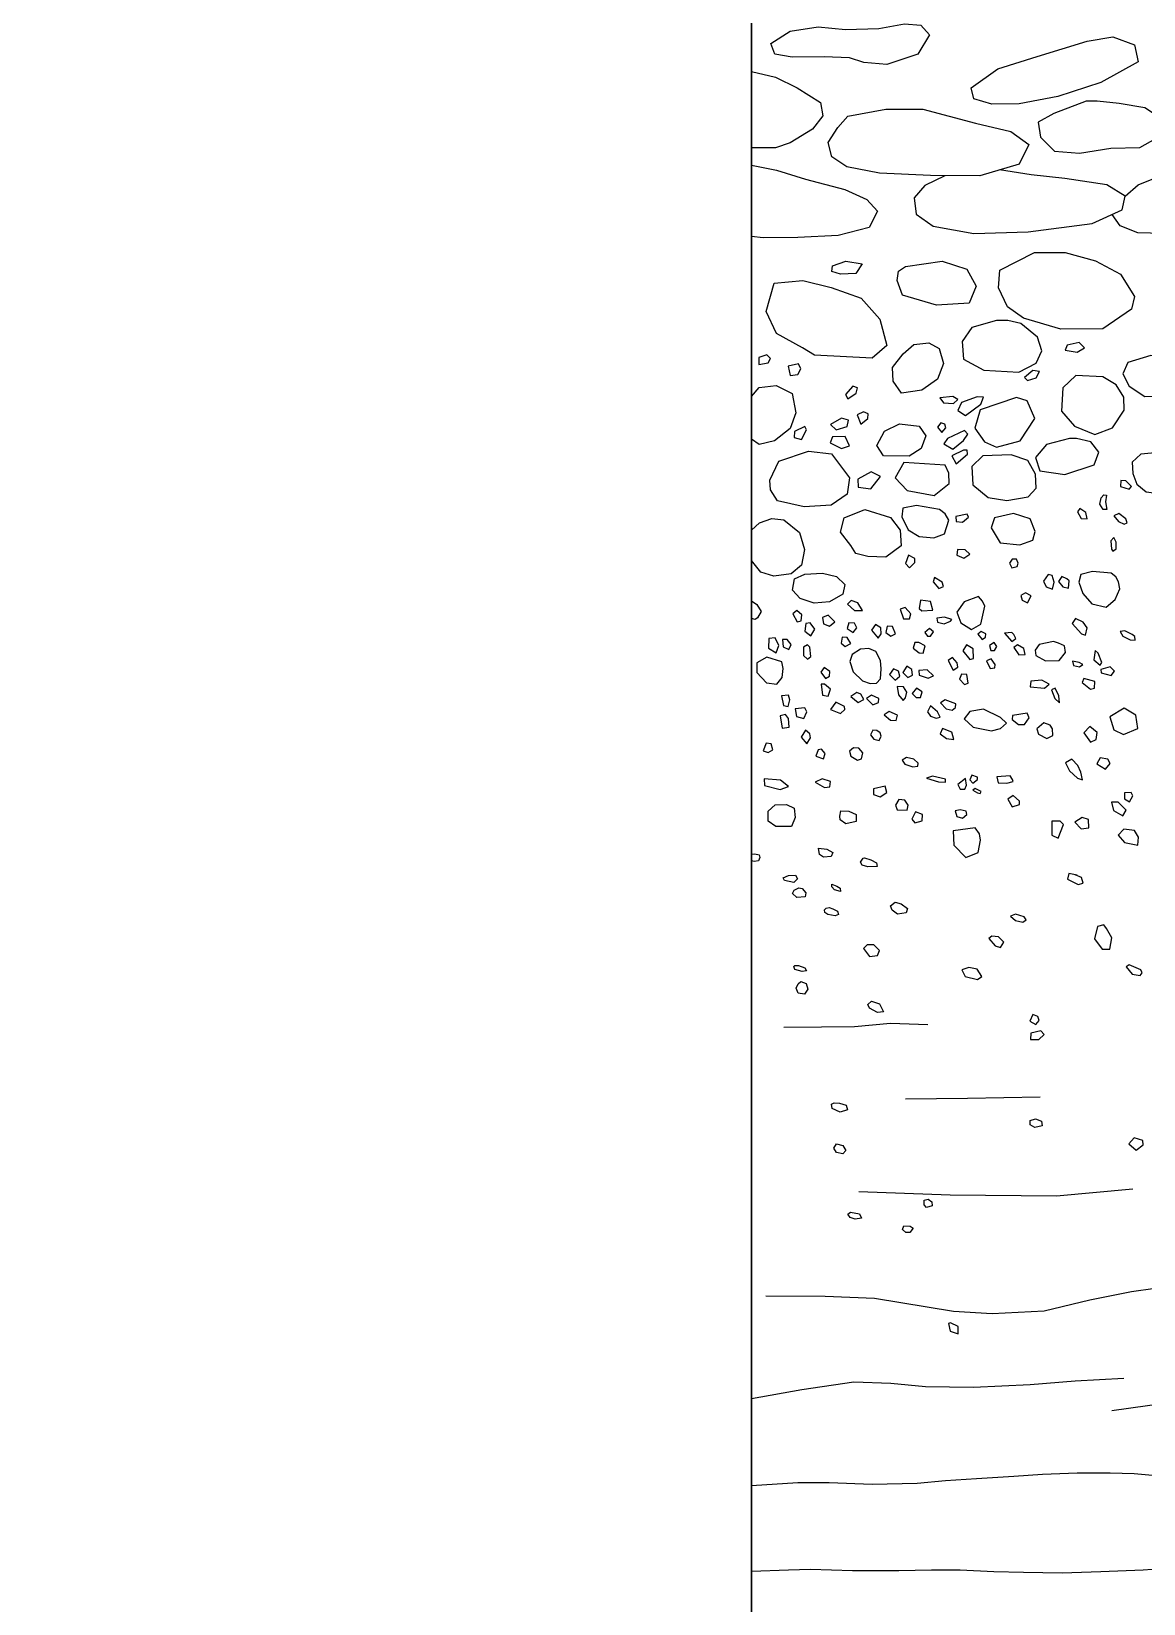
# Model space of a CAD drawing. Header units: millimetres. Extents: x 39 to 1913, y -1214 to 273.
# Drawn here: x 1004.9 to 1059, y 134 to 210.5 of the extents above; entities that cross this region are included whole.
import ezdxf

# ---------------------------------------------------------------- set-up
doc = ezdxf.new("R2010")
doc.units = ezdxf.units.MM
picture_1 = doc.add_image_def('image7.jpeg', size_in_pixel=(4032, 3024))

msp = doc.modelspace()

# ---------------------------------------------------------------- linework, layer by layer
at = {"color": 7, "true_color": 0xd6ffff}
for points in [[(964.966, 240.9), (964.966, 15.9), (1039.966, 15.9), (1039.966, 240.9)], [(1039.966, 240.9), (1039.966, 15.9), (1114.966, 15.9), (1114.966, 240.9)]]:
    msp.add_lwpolyline(points, dxfattribs=at)
at = {"color": 7, "true_color": 0xd6f5ff}
for points in [[(1044.735, 209.248), (1043.497, 209.297), (1041.934, 209.281), (1041.103, 209.427), (1040.907, 209.932), (1041.836, 210.534), (1043.204, 210.746), (1044.54, 210.616), (1046.152, 210.665), (1047.407, 210.893), (1048.205, 210.827), (1048.612, 210.355), (1048.058, 209.427), (1046.543, 208.922), (1045.419, 209.02), (1044.735, 209.248)], [(1050.65, 207.776), (1051.948, 208.702), (1053.854, 209.311), (1056.289, 210.052), (1057.533, 210.263), (1058.592, 209.866), (1058.777, 209.046), (1056.951, 208.041), (1054.86, 207.353), (1052.98, 207.008), (1051.656, 206.982), (1050.783, 207.247), (1050.65, 207.776)], [(1039.966, 208.57), (1041.12, 208.305), (1042.179, 207.776), (1043.317, 207.061), (1043.423, 206.426), (1042.92, 205.765), (1041.835, 205.103), (1041.12, 204.865), (1039.966, 204.865)], [(1044.645, 206.405), (1046.494, 206.738), (1048.292, 206.738), (1050.857, 206.055), (1052.573, 205.656), (1053.455, 205.023), (1052.989, 204.074), (1051.074, 203.491), (1048.675, 203.508), (1046.194, 203.624), (1044.595, 203.941), (1043.862, 204.424), (1043.696, 205.123), (1044.162, 205.855), (1044.645, 206.405)], [(1056.243, 207.139), (1054.661, 206.54), (1053.912, 206.107), (1054.011, 205.374), (1054.694, 204.692), (1055.91, 204.608), (1057.442, 204.842), (1058.858, 204.875), (1059.891, 205.458), (1059.991, 206.223), (1059.091, 206.806), (1057.842, 207.022), (1056.776, 207.139), (1056.243, 207.139)], [(1039.966, 204.024), (1041.181, 203.774), (1042.58, 203.341), (1044.495, 202.842), (1045.578, 202.343), (1046.094, 201.776), (1045.678, 200.977), (1044.179, 200.594), (1042.213, 200.495), (1040.531, 200.478), (1039.966, 200.544)], [(1049.36, 203.503), (1048.393, 203.025), (1047.877, 202.425), (1047.977, 201.626), (1048.793, 201.043), (1050.775, 200.694), (1053.423, 200.777), (1056.538, 201.177), (1057.987, 201.843), (1058.136, 202.508), (1057.254, 203.058), (1055.205, 203.374), (1053.573, 203.541), (1052.031, 203.783)], [(1058.136, 202.508), (1058.775, 203.06), (1059.774, 203.46), (1061.44, 203.326), (1063.005, 203.043), (1064.337, 202.427), (1064.671, 201.878), (1063.555, 201.162), (1061.889, 200.696), (1059.991, 200.696), (1058.758, 200.729), (1057.892, 201.062), (1057.513, 201.625)], [(1052.041, 198.912), (1053.723, 199.761), (1055.222, 199.761), (1056.687, 199.362), (1057.903, 198.713), (1058.586, 197.63), (1058.453, 197.014), (1057.054, 196.049), (1055.005, 196.032), (1053.19, 196.565), (1052.407, 197.131), (1051.974, 198.047), (1052.041, 198.912)], [(1044.553, 199.351), (1045.339, 199.215), (1045.041, 198.754), (1044.289, 198.712), (1043.865, 198.839), (1043.907, 199.126), (1044.553, 199.351)], [(1047.444, 199.095), (1049.243, 199.345), (1050.442, 198.962), (1050.892, 198.13), (1050.542, 197.297), (1048.96, 197.198), (1047.311, 197.697), (1047.044, 198.413), (1047.111, 198.862), (1047.444, 199.095)], [(1042.447, 195.134), (1041.181, 195.833), (1040.681, 196.898), (1041.064, 198.28), (1042.463, 198.413), (1043.829, 198.064), (1045.294, 197.548), (1046.211, 196.532), (1046.544, 195.25), (1045.827, 194.634), (1043.029, 194.767), (1042.447, 195.134)], [(1051.882, 196.458), (1050.686, 196.117), (1050.206, 195.445), (1050.27, 194.57), (1051.263, 194.037), (1052.959, 193.951), (1053.813, 194.378), (1054.091, 194.986), (1053.867, 195.648), (1053.066, 196.309), (1052.426, 196.458), (1051.882, 196.458)], [(1047.858, 195.296), (1048.595, 195.37), (1049.086, 195.093), (1049.299, 194.367), (1049.011, 193.61), (1048.243, 193.066), (1047.25, 192.917), (1046.845, 193.503), (1046.813, 194.175), (1047.335, 194.837), (1047.858, 195.296)], [(1055.905, 195.381), (1055.318, 195.264), (1055.222, 195.018), (1055.798, 194.911), (1056.161, 195.135), (1055.905, 195.381)], [(1040.701, 194.783), (1040.319, 194.655), (1040.319, 194.326), (1040.775, 194.401), (1040.892, 194.613), (1040.701, 194.783)], [(1042.251, 194.358), (1041.752, 194.231), (1041.847, 193.785), (1042.219, 193.828), (1042.368, 194.114), (1042.251, 194.358)], [(1060.506, 194.654), (1059.384, 194.761), (1058.262, 194.419), (1058.027, 193.863), (1058.327, 193.265), (1059.096, 192.763), (1060.325, 192.785), (1061.019, 193.415), (1060.955, 194.088), (1060.506, 194.654)], [(1053.653, 194.026), (1053.237, 193.685), (1053.386, 193.546), (1053.813, 193.674), (1053.973, 193.983), (1053.653, 194.026)], [(1057.047, 193.717), (1055.745, 193.781), (1055.104, 193.183), (1055.04, 192.042), (1055.67, 191.316), (1056.663, 190.911), (1057.527, 191.231), (1058.082, 192.095), (1058.071, 192.725), (1057.698, 193.322), (1057.047, 193.717)], [(1039.966, 192.766), (1040.329, 193.191), (1041.157, 193.297), (1041.943, 192.904), (1042.123, 191.97), (1041.847, 191.196), (1041.072, 190.601), (1040.34, 190.421), (1039.966, 190.686)], [(1044.894, 193.265), (1044.533, 192.851), (1044.639, 192.65), (1045.054, 192.925), (1045.117, 193.18), (1044.894, 193.265)], [(1049.747, 192.767), (1049.128, 192.693), (1049.299, 192.458), (1049.79, 192.426), (1049.993, 192.618), (1049.747, 192.767)], [(1050.932, 192.746), (1050.174, 192.469), (1049.993, 192.085), (1050.366, 191.839), (1051.113, 192.383), (1051.241, 192.735), (1050.932, 192.746)], [(1052.853, 192.714), (1051.092, 192.117), (1050.825, 191.22), (1051.295, 190.548), (1051.882, 190.292), (1053.034, 190.602), (1053.738, 191.69), (1053.376, 192.543), (1052.853, 192.714)], [(1042.548, 191.302), (1042.06, 191.058), (1042.028, 190.771), (1042.399, 190.676), (1042.633, 191.132), (1042.548, 191.302)], [(1044.332, 191.705), (1043.811, 191.397), (1044.087, 191.132), (1044.618, 191.302), (1044.682, 191.61), (1044.332, 191.705)], [(1045.414, 192.013), (1045.096, 191.864), (1045.287, 191.419), (1045.627, 191.684), (1045.637, 191.917), (1045.414, 192.013)], [(1047.633, 189.859), (1046.381, 189.88), (1046.051, 190.379), (1046.423, 191.079), (1047.166, 191.429), (1048.122, 191.312), (1048.44, 190.846), (1048.217, 190.23), (1047.633, 189.859)], [(1049.171, 191.476), (1049.011, 191.263), (1049.224, 191.007), (1049.406, 191.231), (1049.363, 191.412), (1049.171, 191.476)], [(1044.512, 190.814), (1043.907, 190.792), (1043.79, 190.506), (1044.332, 190.23), (1044.724, 190.357), (1044.512, 190.814)], [(1050.324, 191.114), (1049.491, 190.719), (1049.32, 190.463), (1049.747, 190.196), (1050.27, 190.623), (1050.484, 190.932), (1050.324, 191.114)], [(1055.435, 190.719), (1054.304, 190.42), (1053.77, 189.791), (1053.984, 189.151), (1055.2, 188.97), (1056.631, 189.428), (1056.855, 190.058), (1056.47, 190.559), (1055.777, 190.719), (1055.435, 190.719)], [(1040.86, 188.691), (1041.295, 189.615), (1042.739, 190.103), (1043.854, 189.975), (1044.735, 188.797), (1044.608, 188.012), (1043.833, 187.471), (1042.527, 187.397), (1041.232, 187.683), (1040.892, 188.224), (1040.86, 188.691)], [(1050.281, 190.154), (1049.705, 189.876), (1049.918, 189.482), (1050.473, 189.951), (1050.452, 190.143), (1050.281, 190.154)], [(1052.597, 189.93), (1051.22, 189.866), (1050.686, 189.354), (1050.729, 188.468), (1051.476, 187.849), (1052.383, 187.7), (1053.418, 187.871), (1053.802, 188.308), (1053.77, 188.98), (1053.397, 189.652), (1052.597, 189.93)], [(1060.614, 189.861), (1059.943, 190.05), (1058.908, 189.952), (1058.482, 189.567), (1058.517, 189.008), (1058.698, 188.498), (1059.167, 188.128), (1060.034, 188.002), (1060.488, 188.177), (1060.726, 188.771), (1060.81, 189.022), (1060.74, 189.477), (1060.614, 189.861)], [(1045.786, 189.095), (1045.128, 188.744), (1045.149, 188.352), (1045.765, 188.267), (1046.232, 188.861), (1045.786, 189.095)], [(1049.374, 189.413), (1047.368, 189.551), (1046.943, 188.797), (1047.527, 188.193), (1048.843, 187.938), (1049.576, 188.521), (1049.565, 189.031), (1049.374, 189.413)], [(1058.167, 188.652), (1057.929, 188.666), (1057.915, 188.386), (1058.328, 188.254), (1058.44, 188.379), (1058.167, 188.652)], [(1049.112, 187.268), (1047.995, 187.456), (1047.321, 187.323), (1047.266, 186.903), (1047.575, 186.274), (1048.117, 185.942), (1048.836, 185.887), (1049.355, 186.075), (1049.554, 186.749), (1049.388, 187.058), (1049.112, 187.268)], [(1057.23, 187.967), (1057.188, 187.632), (1057.244, 187.254), (1057.069, 187.254), (1056.902, 187.527), (1056.965, 187.827), (1057.097, 187.974), (1057.23, 187.967)], [(1039.966, 186.253), (1040.352, 186.621), (1040.957, 186.819), (1041.54, 186.764), (1042.298, 186.148), (1042.54, 185.313), (1042.397, 184.554), (1041.892, 184.137), (1041.045, 184.016), (1040.418, 184.214), (1039.966, 184.774)], [(1044.8, 185.511), (1044.292, 186.163), (1044.469, 186.859), (1045.475, 187.257), (1046.724, 186.87), (1047.199, 186.251), (1047.233, 185.489), (1046.503, 184.947), (1045.618, 184.97), (1045.033, 185.113), (1044.8, 185.511)], [(1050.45, 187.036), (1049.908, 186.926), (1049.919, 186.682), (1050.228, 186.638), (1050.516, 186.892), (1050.45, 187.036)], [(1053.512, 186.815), (1052.705, 187.069), (1051.776, 186.859), (1051.621, 186.362), (1052.064, 185.644), (1053.014, 185.544), (1053.645, 185.765), (1053.766, 186.196), (1053.512, 186.815)], [(1056.23, 187.121), (1055.93, 187.317), (1055.811, 187.142), (1055.993, 186.821), (1056.286, 186.814), (1056.23, 187.121)], [(1058.174, 186.8), (1057.831, 187.065), (1057.594, 186.961), (1057.817, 186.681), (1058.083, 186.555), (1058.23, 186.618), (1058.174, 186.8)], [(1050.354, 185.305), (1049.988, 185.312), (1049.953, 185.035), (1050.292, 184.89), (1050.583, 185.091), (1050.354, 185.305)], [(1057.594, 185.898), (1057.447, 185.737), (1057.475, 185.339), (1057.545, 185.227), (1057.699, 185.353), (1057.699, 185.668), (1057.594, 185.898)], [(1047.601, 185.042), (1047.448, 184.627), (1047.649, 184.42), (1047.905, 184.69), (1047.898, 184.876), (1047.601, 185.042)], [(1052.854, 184.844), (1052.645, 184.844), (1052.519, 184.656), (1052.631, 184.419), (1052.882, 184.496), (1052.93, 184.649), (1052.854, 184.844)], [(1042.32, 182.927), (1041.947, 183.334), (1042.056, 183.895), (1042.562, 184.115), (1043.409, 184.17), (1044.102, 184.005), (1044.498, 183.609), (1044.41, 183.147), (1043.75, 182.763), (1043.002, 182.708), (1042.32, 182.927)], [(1049.24, 183.728), (1048.86, 183.949), (1048.791, 183.735), (1049.067, 183.417), (1049.303, 183.521), (1049.24, 183.728)], [(1054.386, 184.106), (1054.163, 183.772), (1054.295, 183.493), (1054.602, 183.389), (1054.685, 183.723), (1054.581, 184.043), (1054.386, 184.106)], [(1055.061, 184.001), (1054.894, 183.751), (1055.103, 183.493), (1055.375, 183.437), (1055.417, 183.792), (1055.305, 183.883), (1055.061, 184.001)], [(1057.457, 184.168), (1056.545, 184.245), (1055.988, 184.106), (1055.89, 183.723), (1056.071, 183.173), (1056.517, 182.672), (1057.22, 182.505), (1057.645, 182.88), (1057.882, 183.396), (1057.812, 183.737), (1057.687, 183.98), (1057.457, 184.168)], [(1051, 183.032), (1050.304, 182.774), (1049.956, 182.266), (1050.151, 181.744), (1050.659, 181.424), (1051.112, 181.688), (1051.314, 182.565), (1051.202, 182.802), (1051, 183.032)], [(1053.293, 183.201), (1053.063, 183.075), (1053.125, 182.853), (1053.383, 182.727), (1053.564, 183.061), (1053.293, 183.201)], [(1039.966, 182.814), (1040.213, 182.641), (1040.435, 182.301), (1040.248, 181.983), (1040.144, 181.913), (1039.966, 181.962)], [(1042.167, 182.343), (1041.966, 182.19), (1042.188, 181.789), (1042.375, 181.844), (1042.416, 182.142), (1042.167, 182.343)], [(1043.691, 182.114), (1043.407, 182.01), (1043.47, 181.692), (1043.754, 181.588), (1044.017, 181.796), (1043.691, 182.114)], [(1045.125, 182.717), (1044.807, 182.827), (1044.626, 182.654), (1044.973, 182.35), (1045.354, 182.343), (1045.125, 182.717)], [(1047.441, 182.49), (1047.185, 182.414), (1047.351, 181.937), (1047.649, 181.937), (1047.704, 182.186), (1047.441, 182.49)], [(1048.673, 182.788), (1048.175, 182.843), (1048.119, 182.449), (1048.251, 182.324), (1048.784, 182.359), (1048.673, 182.788)], [(1042.811, 181.74), (1042.604, 181.719), (1042.548, 181.345), (1042.839, 181.117), (1043.047, 181.435), (1042.811, 181.74)], [(1044.696, 181.747), (1044.613, 181.47), (1044.904, 181.269), (1045.091, 181.505), (1044.966, 181.726), (1044.696, 181.747)], [(1045.995, 181.667), (1045.802, 181.397), (1046.127, 180.996), (1046.265, 181.211), (1046.258, 181.508), (1045.995, 181.667)], [(1046.556, 181.577), (1046.487, 181.28), (1046.736, 181.093), (1046.964, 181.204), (1046.826, 181.563), (1046.556, 181.577)], [(1048.625, 181.473), (1048.396, 181.278), (1048.528, 181.097), (1048.674, 181.104), (1048.813, 181.312), (1048.625, 181.473)], [(1049.343, 182.029), (1048.974, 181.981), (1049.002, 181.772), (1049.336, 181.702), (1049.649, 181.821), (1049.705, 181.911), (1049.343, 182.029)], [(1051.133, 181.326), (1050.972, 181.194), (1051.188, 180.929), (1051.349, 181.055), (1051.355, 181.208), (1051.133, 181.326)], [(1056.091, 181.772), (1055.715, 181.96), (1055.562, 181.716), (1056.015, 181.215), (1056.21, 181.145), (1056.286, 181.507), (1056.091, 181.772)], [(1058.476, 181.181), (1058.128, 181.355), (1057.898, 181.32), (1058.017, 181.091), (1058.379, 180.923), (1058.623, 180.896), (1058.616, 181.077), (1058.476, 181.181)], [(1040.802, 180.992), (1040.781, 180.521), (1041.162, 180.286), (1041.287, 180.646), (1041.107, 181.013), (1040.802, 180.992)], [(1041.474, 180.937), (1041.502, 180.584), (1041.779, 180.452), (1041.89, 180.694), (1041.689, 180.937), (1041.474, 180.937)], [(1042.68, 180.681), (1042.486, 180.563), (1042.493, 180.154), (1042.687, 179.981), (1042.853, 180.113), (1042.797, 180.556), (1042.68, 180.681)], [(1044.613, 181.027), (1044.377, 181.048), (1044.329, 180.764), (1044.523, 180.591), (1044.8, 180.736), (1044.613, 181.027)], [(1048.102, 180.795), (1047.907, 180.795), (1047.831, 180.516), (1048.109, 180.28), (1048.311, 180.273), (1048.416, 180.621), (1048.102, 180.795)], [(1050.414, 180.676), (1050.247, 180.391), (1050.575, 179.966), (1050.756, 180.008), (1050.742, 180.481), (1050.414, 180.676)], [(1051.766, 180.79), (1051.544, 180.644), (1051.606, 180.407), (1051.787, 180.407), (1051.899, 180.602), (1051.766, 180.79)], [(1052.63, 181.271), (1052.275, 181.243), (1052.63, 180.846), (1052.818, 180.978), (1052.727, 181.18), (1052.63, 181.271)], [(1052.902, 180.672), (1052.714, 180.554), (1052.964, 180.185), (1053.271, 180.205), (1053.208, 180.505), (1052.902, 180.672)], [(1054.65, 180.846), (1053.96, 180.7), (1053.765, 180.414), (1053.786, 180.164), (1054.26, 179.892), (1054.928, 179.92), (1055.235, 180.303), (1055.193, 180.63), (1054.9, 180.762), (1054.65, 180.846)], [(1041.433, 179.857), (1040.712, 180.078), (1040.22, 179.801), (1040.22, 179.33), (1040.684, 178.832), (1041.197, 178.755), (1041.447, 179.088), (1041.502, 179.517), (1041.433, 179.857)], [(1045.672, 180.502), (1045.261, 180.461), (1044.857, 180.203), (1044.738, 179.862), (1044.899, 179.368), (1045.358, 178.929), (1045.741, 178.797), (1046.041, 178.818), (1046.229, 179.026), (1046.271, 179.507), (1046.243, 179.911), (1046.013, 180.356), (1045.672, 180.502)], [(1049.739, 180.064), (1049.53, 179.911), (1049.774, 179.451), (1049.99, 179.59), (1049.969, 179.799), (1049.739, 180.064)], [(1051.619, 179.994), (1051.389, 179.89), (1051.571, 179.528), (1051.8, 179.549), (1051.821, 179.716), (1051.619, 179.994)], [(1055.896, 179.809), (1055.576, 179.878), (1055.618, 179.676), (1055.917, 179.6), (1056.077, 179.725), (1055.896, 179.809)], [(1056.676, 180.393), (1056.607, 179.948), (1056.927, 179.683), (1056.997, 179.823), (1056.829, 180.275), (1056.676, 180.393)], [(1043.337, 179.346), (1043.56, 179.04), (1043.748, 179.158), (1043.768, 179.374), (1043.49, 179.569), (1043.337, 179.346)], [(1046.87, 179.514), (1046.668, 179.228), (1046.946, 178.964), (1047.169, 179.152), (1047.106, 179.388), (1046.87, 179.514)], [(1047.517, 179.632), (1047.329, 179.333), (1047.559, 179.082), (1047.796, 179.194), (1047.754, 179.472), (1047.517, 179.632)], [(1048.513, 179.465), (1048.095, 179.43), (1048.109, 179.194), (1048.548, 179.061), (1048.813, 179.166), (1048.513, 179.465)], [(1050.178, 179.256), (1050.08, 179.012), (1050.324, 178.741), (1050.505, 178.804), (1050.435, 179.228), (1050.178, 179.256)], [(1056.662, 178.89), (1056.126, 179.043), (1056.042, 178.848), (1056.446, 178.521), (1056.648, 178.569), (1056.662, 178.89)], [(1057.414, 179.607), (1056.962, 179.481), (1056.976, 179.307), (1057.456, 179.189), (1057.616, 179.398), (1057.414, 179.607)], [(1043.518, 178.768), (1043.351, 178.768), (1043.42, 178.225), (1043.685, 178.183), (1043.803, 178.517), (1043.518, 178.768)], [(1045.085, 178.364), (1044.799, 178.155), (1045.154, 177.877), (1045.419, 178.016), (1045.287, 178.274), (1045.085, 178.364)], [(1047.357, 178.637), (1047.051, 178.644), (1047.113, 178.24), (1047.343, 177.961), (1047.455, 178.101), (1047.517, 178.365), (1047.357, 178.637)], [(1047.991, 178.574), (1047.775, 178.309), (1047.977, 178.114), (1048.179, 178.121), (1048.269, 178.393), (1047.991, 178.574)], [(1054.078, 178.964), (1053.541, 178.901), (1053.521, 178.63), (1054.217, 178.56), (1054.44, 178.769), (1054.078, 178.964)], [(1054.906, 178.198), (1054.732, 178.56), (1054.551, 178.49), (1054.711, 178.059), (1054.948, 177.85), (1054.906, 178.198)], [(1041.757, 178.222), (1041.424, 178.187), (1041.514, 177.729), (1041.75, 177.674), (1041.82, 178), (1041.757, 178.222)], [(1042.548, 177.618), (1042.09, 177.563), (1042.146, 177.188), (1042.513, 177.084), (1042.645, 177.417), (1042.548, 177.618)], [(1044.068, 177.891), (1043.796, 177.529), (1044.284, 177.327), (1044.5, 177.536), (1044.479, 177.675), (1044.068, 177.891)], [(1045.802, 178.232), (1045.558, 178.058), (1045.858, 177.759), (1046.136, 177.863), (1046.157, 178.072), (1045.802, 178.232)], [(1049.008, 177.418), (1048.673, 177.704), (1048.527, 177.411), (1048.666, 177.202), (1048.945, 177.105), (1049.133, 177.161), (1049.008, 177.418)], [(1049.906, 177.808), (1049.377, 178.003), (1049.154, 177.857), (1049.425, 177.564), (1049.718, 177.495), (1049.885, 177.634), (1049.906, 177.808)], [(1052.072, 177.133), (1051.243, 177.544), (1050.582, 177.432), (1050.31, 177.07), (1050.749, 176.673), (1051.64, 176.492), (1052.079, 176.611), (1052.364, 176.868), (1052.072, 177.133)], [(1058.093, 177.601), (1057.384, 177.173), (1057.585, 176.544), (1058.053, 176.317), (1058.749, 176.611), (1058.655, 177.253), (1058.093, 177.601)], [(1041.618, 177.285), (1041.362, 177.216), (1041.452, 176.62), (1041.792, 176.675), (1041.757, 177.084), (1041.618, 177.285)], [(1047.063, 177.25), (1046.659, 177.431), (1046.408, 177.271), (1046.728, 177.007), (1046.993, 177), (1047.063, 177.25)], [(1053.374, 177.349), (1052.664, 177.23), (1052.636, 177.049), (1052.956, 176.792), (1053.242, 176.806), (1053.472, 177.126), (1053.374, 177.349)], [(1054.496, 176.764), (1054.182, 176.875), (1053.848, 176.59), (1053.924, 176.332), (1054.335, 176.123), (1054.614, 176.263), (1054.607, 176.583), (1054.496, 176.764)], [(1042.583, 176.519), (1042.382, 176.185), (1042.649, 175.851), (1042.827, 176.151), (1042.805, 176.352), (1042.583, 176.519)], [(1046.06, 176.506), (1045.865, 176.519), (1045.746, 176.297), (1045.913, 176.088), (1046.164, 176.018), (1046.276, 176.234), (1046.227, 176.387), (1046.06, 176.506)], [(1049.711, 176.423), (1049.251, 176.604), (1049.14, 176.353), (1049.446, 176.116), (1049.795, 176.068), (1049.711, 176.423)], [(1056.421, 176.705), (1056.126, 176.397), (1056.447, 175.942), (1056.728, 176.076), (1056.769, 176.41), (1056.421, 176.705)], [(1040.68, 175.884), (1040.535, 175.517), (1040.769, 175.44), (1040.991, 175.573), (1040.913, 175.851), (1040.68, 175.884)], [(1043.204, 175.566), (1043.086, 175.266), (1043.469, 175.127), (1043.539, 175.392), (1043.372, 175.594), (1043.204, 175.566)], [(1045.182, 175.649), (1044.925, 175.656), (1044.73, 175.496), (1044.799, 175.252), (1045.113, 175.058), (1045.308, 175.127), (1045.37, 175.413), (1045.182, 175.649)], [(1047.85, 175.12), (1047.501, 175.197), (1047.292, 175.071), (1047.425, 174.863), (1047.808, 174.737), (1048.059, 174.772), (1048.065, 174.925), (1047.85, 175.12)], [(1055.833, 174.808), (1055.54, 175.107), (1055.234, 174.933), (1055.436, 174.55), (1055.819, 174.188), (1056.056, 174.111), (1055.979, 174.487), (1055.833, 174.808)], [(1056.928, 175.174), (1056.767, 174.892), (1057.183, 174.624), (1057.411, 174.906), (1057.29, 175.107), (1056.928, 175.174)], [(1041.373, 174.097), (1040.572, 174.159), (1040.6, 173.832), (1041.352, 173.644), (1041.756, 173.784), (1041.373, 174.097)], [(1043.392, 174.152), (1043.058, 173.992), (1043.504, 173.728), (1043.768, 173.763), (1043.81, 174.02), (1043.392, 174.152)], [(1046.461, 173.792), (1045.898, 173.671), (1045.898, 173.39), (1046.22, 173.282), (1046.542, 173.497), (1046.461, 173.792)], [(1049.405, 174.146), (1048.771, 174.279), (1048.471, 174.181), (1049.056, 174.007), (1049.398, 174), (1049.405, 174.146)], [(1050.373, 174.167), (1049.997, 173.875), (1050.108, 173.652), (1050.338, 173.652), (1050.421, 173.847), (1050.373, 174.167)], [(1050.672, 174.334), (1050.575, 174.111), (1050.721, 173.937), (1050.951, 174.118), (1050.951, 174.23), (1050.672, 174.334)], [(1051.139, 173.541), (1050.839, 173.68), (1050.721, 173.596), (1050.958, 173.471), (1051.083, 173.443), (1051.139, 173.541)], [(1052.546, 174.299), (1051.898, 174.251), (1051.954, 173.958), (1052.385, 173.937), (1052.692, 174.021), (1052.664, 174.125), (1052.546, 174.299)], [(1041.659, 172.904), (1042.034, 172.722), (1042.091, 172.268), (1041.909, 171.836), (1041.136, 171.836), (1040.773, 172.097), (1040.773, 172.586), (1041.114, 172.892), (1041.659, 172.904)], [(1046.971, 172.88), (1047.052, 172.652), (1047.535, 172.625), (1047.588, 172.867), (1047.414, 173.121), (1047.132, 173.148), (1046.971, 172.88)], [(1052.689, 173.337), (1052.434, 173.162), (1052.635, 172.787), (1052.997, 172.908), (1052.997, 173.068), (1052.689, 173.337)], [(1057.8, 173.028), (1057.465, 173.028), (1057.572, 172.612), (1058.028, 172.358), (1058.189, 172.626), (1057.8, 173.028)], [(1058.109, 173.471), (1058.109, 173.176), (1058.35, 173.042), (1058.511, 173.323), (1058.431, 173.498), (1058.109, 173.471)], [(1044.307, 172.597), (1044.693, 172.574), (1045.057, 172.415), (1045.057, 172.075), (1044.557, 171.961), (1044.273, 172.165), (1044.25, 172.336), (1044.307, 172.597)], [(1047.937, 172.545), (1047.763, 172.196), (1047.91, 172.022), (1048.259, 172.116), (1048.286, 172.424), (1047.937, 172.545)], [(1050.111, 172.652), (1049.869, 172.598), (1049.95, 172.33), (1050.231, 172.236), (1050.433, 172.424), (1050.406, 172.585), (1050.111, 172.652)], [(1056.043, 172.277), (1055.694, 172.049), (1056.002, 171.727), (1056.378, 171.768), (1056.351, 172.183), (1056.043, 172.277)], [(1050.848, 171.767), (1049.775, 171.633), (1049.802, 170.922), (1050.379, 170.332), (1050.983, 170.573), (1051.103, 171.177), (1051.05, 171.472), (1050.848, 171.767)], [(1054.969, 172.089), (1054.567, 172.089), (1054.567, 171.419), (1054.875, 171.271), (1055.13, 171.929), (1054.969, 172.089)], [(1058.592, 171.634), (1058.068, 171.701), (1057.8, 171.406), (1058.109, 171.057), (1058.753, 170.923), (1058.793, 171.312), (1058.592, 171.634)], [(1043.227, 170.78), (1043.625, 170.734), (1043.92, 170.564), (1043.829, 170.371), (1043.466, 170.348), (1043.261, 170.473), (1043.227, 170.78)], [(1039.966, 170.486), (1040.123, 170.5), (1040.328, 170.459), (1040.373, 170.321), (1040.297, 170.165), (1040.092, 170.134), (1039.966, 170.17)], [(1045.462, 170.319), (1045.766, 170.207), (1046.048, 170.069), (1046.071, 169.889), (1045.614, 169.871), (1045.341, 169.961), (1045.255, 170.104), (1045.394, 170.297), (1045.462, 170.319)], [(1041.758, 169.452), (1042.101, 169.474), (1042.203, 169.281), (1042.021, 169.109), (1041.564, 169.201), (1041.496, 169.338), (1041.758, 169.452)], [(1055.802, 169.461), (1055.393, 169.543), (1055.328, 169.265), (1055.851, 169.011), (1056.096, 169.085), (1056.015, 169.354), (1055.709, 169.479)], [(1042.255, 168.85), (1042.426, 168.815), (1042.598, 168.608), (1042.576, 168.408), (1042.162, 168.379), (1041.948, 168.572), (1042.034, 168.743), (1042.255, 168.85)], [(1044.108, 168.929), (1044.274, 168.83), (1044.288, 168.677), (1043.995, 168.758), (1043.869, 168.907), (1043.869, 169.024), (1044.108, 168.929)], [(1043.739, 167.895), (1043.909, 167.837), (1044.146, 167.717), (1044.195, 167.552), (1044.025, 167.493), (1043.681, 167.556), (1043.529, 167.654), (1043.516, 167.779), (1043.592, 167.855), (1043.739, 167.895)], [(1046.944, 168.161), (1047.245, 168.08), (1047.545, 167.852), (1047.482, 167.628), (1047.065, 167.574), (1046.797, 167.771), (1046.72, 167.973), (1046.944, 168.161)], [(1053.217, 167.441), (1052.808, 167.564), (1052.563, 167.466), (1052.8, 167.261), (1053.152, 167.188), (1053.324, 167.286), (1053.217, 167.441)], [(1057.094, 167.049), (1056.8, 166.967), (1056.644, 166.37), (1057.021, 165.871), (1057.397, 165.871), (1057.495, 166.419), (1057.225, 166.877), (1057.094, 167.049)], [(1045.594, 166.076), (1045.406, 165.896), (1045.7, 165.512), (1046.093, 165.561), (1046.183, 165.806), (1045.913, 166.076), (1045.594, 166.076)], [(1051.974, 166.468), (1051.647, 166.501), (1051.508, 166.378), (1051.81, 166.035), (1052.08, 165.953), (1052.228, 166.207), (1051.974, 166.468)], [(1042.246, 165.074), (1042.552, 164.955), (1042.64, 164.813), (1042.427, 164.782), (1042.075, 164.881), (1042.019, 165.017), (1042.075, 165.071), (1042.246, 165.074)], [(1050.935, 164.89), (1050.526, 164.972), (1050.199, 164.866), (1050.354, 164.53), (1050.96, 164.383), (1051.164, 164.53), (1050.935, 164.89)], [(1058.894, 164.866), (1058.329, 165.103), (1058.182, 165.013), (1058.477, 164.645), (1058.869, 164.579), (1058.959, 164.71), (1058.894, 164.866)], [(1042.359, 164.297), (1042.614, 164.189), (1042.7, 163.928), (1042.538, 163.676), (1042.237, 163.732), (1042.129, 163.971), (1042.226, 164.18), (1042.359, 164.297)], [(1045.801, 163.339), (1046.179, 163.208), (1046.375, 162.815), (1046.084, 162.786), (1045.706, 162.99), (1045.626, 163.179), (1045.801, 163.339)], [(1041.54, 162.066), (1043.365, 162.088), (1044.972, 162.11), (1046.724, 162.27), (1048.542, 162.197)], [(1053.645, 162.688), (1053.505, 162.36), (1053.792, 162.204), (1053.956, 162.401), (1053.891, 162.59), (1053.645, 162.688)], [(1054.038, 161.893), (1053.546, 161.786), (1053.53, 161.475), (1053.94, 161.475), (1054.194, 161.721), (1054.038, 161.893)], [(1044.241, 158.374), (1044.568, 158.269), (1044.628, 158.048), (1044.278, 157.942), (1043.887, 158.117), (1043.846, 158.319), (1043.974, 158.384), (1044.241, 158.374)], [(1047.457, 158.589), (1050.461, 158.608), (1054.007, 158.682)], [(1053.781, 157.613), (1054.073, 157.496), (1054.095, 157.269), (1053.744, 157.196), (1053.518, 157.321), (1053.518, 157.532), (1053.781, 157.613)], [(1044.089, 156.398), (1044.411, 156.315), (1044.549, 156.067), (1044.402, 155.906), (1044.094, 155.966), (1043.965, 156.177), (1044.089, 156.398)], [(1058.577, 156.681), (1058.313, 156.391), (1058.669, 156.089), (1059.011, 156.339), (1058.998, 156.549), (1058.577, 156.681)], [(1045.18, 154.075), (1049.622, 153.907), (1054.791, 153.869), (1058.505, 154.205)], [(1044.774, 153.075), (1045.214, 152.994), (1045.317, 152.782), (1045.002, 152.723), (1044.752, 152.811), (1044.643, 152.965), (1044.774, 153.075)], [(1048.358, 153.646), (1048.556, 153.705), (1048.739, 153.566), (1048.747, 153.383), (1048.475, 153.295), (1048.366, 153.426), (1048.358, 153.646)], [(1047.376, 152.401), (1047.677, 152.379), (1047.823, 152.284), (1047.669, 152.071), (1047.464, 152.071), (1047.31, 152.232), (1047.376, 152.401)], [(1040.65, 149.003), (1043.548, 148.984), (1045.937, 148.889), (1049.785, 148.245), (1051.662, 148.131), (1054.202, 148.264), (1056.42, 148.794), (1058.448, 149.211), (1063.044, 149.854), (1065.528, 149.873), (1068.182, 149.835), (1070.039, 150.12)], [(1049.637, 147.685), (1049.543, 147.658), (1049.623, 147.272), (1050.009, 147.153), (1050.009, 147.512), (1049.637, 147.685)], [(1039.966, 144.006), (1042.415, 144.436), (1044.932, 144.804), (1046.742, 144.743), (1048.43, 144.589), (1050.762, 144.559), (1053.524, 144.681), (1055.703, 144.865), (1058.066, 144.988)], [(1057.489, 143.423), (1061.079, 143.914), (1062.399, 143.975), (1064.363, 143.975), (1066.112, 143.699), (1067.37, 143.484), (1069.426, 143.147), (1071.206, 143.086), (1073.446, 143.055), (1075.165, 143.27), (1076.945, 143.392), (1078.54, 143.484), (1080.658, 143.638)], [(1039.966, 139.77), (1042.222, 139.918), (1043.731, 139.918), (1045.826, 139.826), (1048.014, 139.887), (1049.4, 140.01), (1050.91, 140.103), (1052.727, 140.226), (1054.114, 140.318), (1055.808, 140.38), (1057.41, 140.38), (1058.581, 140.349), (1060.892, 140.134)], [(1039.966, 135.606), (1041.76, 135.668), (1042.838, 135.699), (1044.871, 135.637), (1047.12, 135.637), (1048.722, 135.668), (1050.109, 135.668), (1051.742, 135.576), (1053.19, 135.545), (1055.069, 135.514), (1056.948, 135.576), (1059.012, 135.668), (1060.768, 135.791)]]:
    msp.add_lwpolyline(points, dxfattribs=at)

# ---------------------------------------------------------------- pictures from other files: only their frames are drawn
image = msp.add_image(picture_1, insert=(892.393, -2.537), size_in_units=(341.376, 256.032), dxfattribs=at)
image.dxf.flags = 7

doc.saveas('drawing.dxf')
